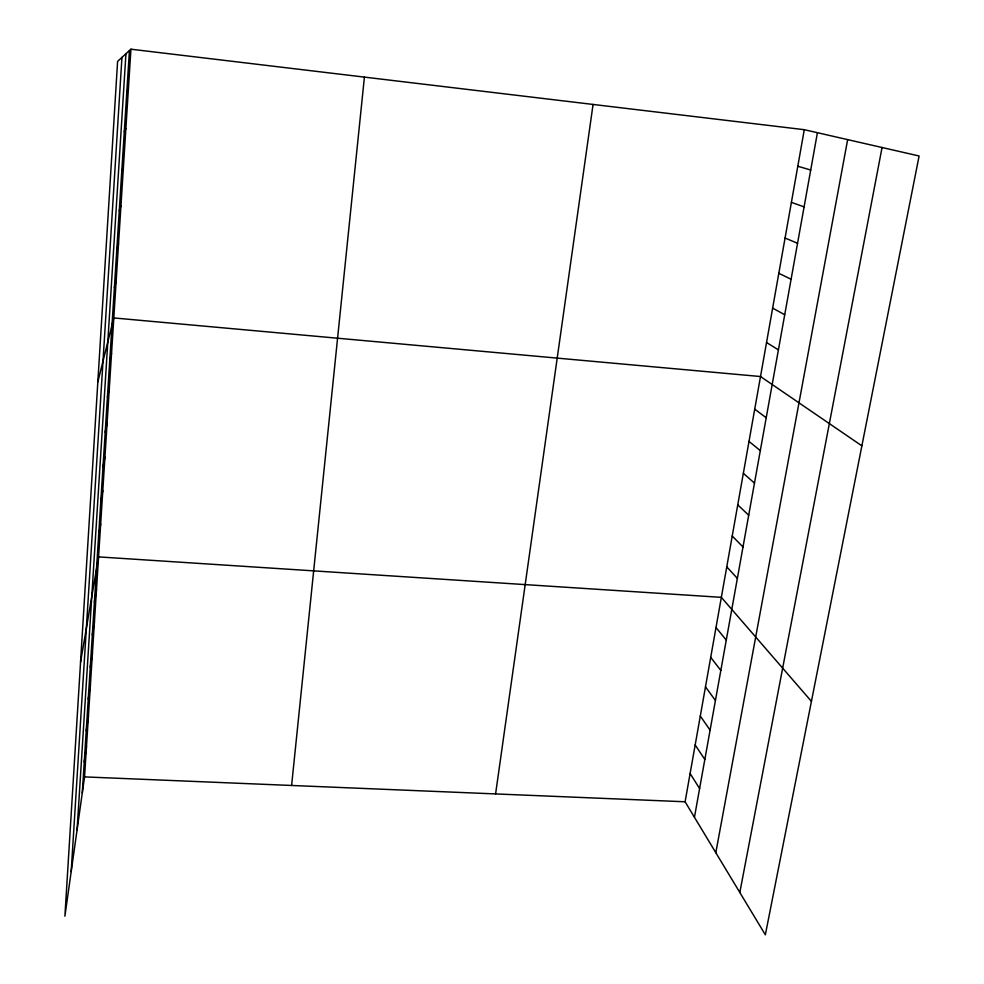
<?xml version="1.0" encoding="UTF-8"?>
<svg xmlns="http://www.w3.org/2000/svg" width="984" height="984" viewBox="0 0 984 984"><rect width="100%" height="100%" fill="white"/><g stroke="black" fill="none" stroke-linecap="round" stroke-linejoin="round"><path stroke-width="1.48" d="M71.192 871.553L121.942 57.404M77.084 829.844L125.94 53.751M82.287 792.969L129.433 50.578M130.934 49.2L117.6 61.365L64.895 916.202L84.55 776.893L130.934 49.2L804.285 129.691L919.105 155.989L765.343 934.8L685.098 801.775L804.285 129.691M291.608 785.466L364.412 77.109M495.592 793.928L593.069 104.439M84.243 762.083L86.494 746.536M86.235 730.829L88.449 715.835M88.24 699.218L90.43 684.778M90.27 667.238L92.422 653.364M92.324 634.864L94.452 621.581M94.403 602.11L96.506 589.428M80.565 662.158L98.572 556.895L721.346 597.349L811.431 701.371M98.646 535.407L100.675 523.968M694.446 817.286L817.421 132.692M715.811 852.685L847.654 139.617M100.799 501.446L102.791 490.659M739.82 892.488L882.058 147.502M102.976 467.068L104.944 456.945M105.19 432.259L107.121 422.825M107.428 397.032L109.322 388.286M109.691 361.349L111.549 353.33M97.834 381.952L113.8 317.943L760.509 376.528L861.873 445.838M114.378 287.525L116.161 281.018M116.801 249.333L118.535 243.626M119.261 210.625L120.958 205.742M121.758 171.413L123.406 167.366M124.279 131.671L125.878 128.498M126.838 91.401L128.387 89.114M84.55 776.893L685.098 801.775M797.803 166.247L810.718 170.023M791.394 202.36L804.088 206.874M785.072 238.042L797.557 243.282M778.811 273.281L791.099 279.247M772.637 308.115L784.715 314.757M766.536 342.53L778.405 349.849M754.716 409.159L766.216 417.757M748.996 441.41L760.312 450.623M743.351 473.304L754.47 483.119M737.754 504.841L748.701 515.235M732.219 536.022L743.006 546.981M726.758 566.858L737.36 578.371M715.995 627.521L726.278 640.104M710.706 657.349L720.817 670.448M705.479 686.869L715.429 700.46M700.301 716.057L710.104 730.153M695.171 744.937L704.827 759.513M690.104 773.51L699.612 788.553"/></g></svg>
